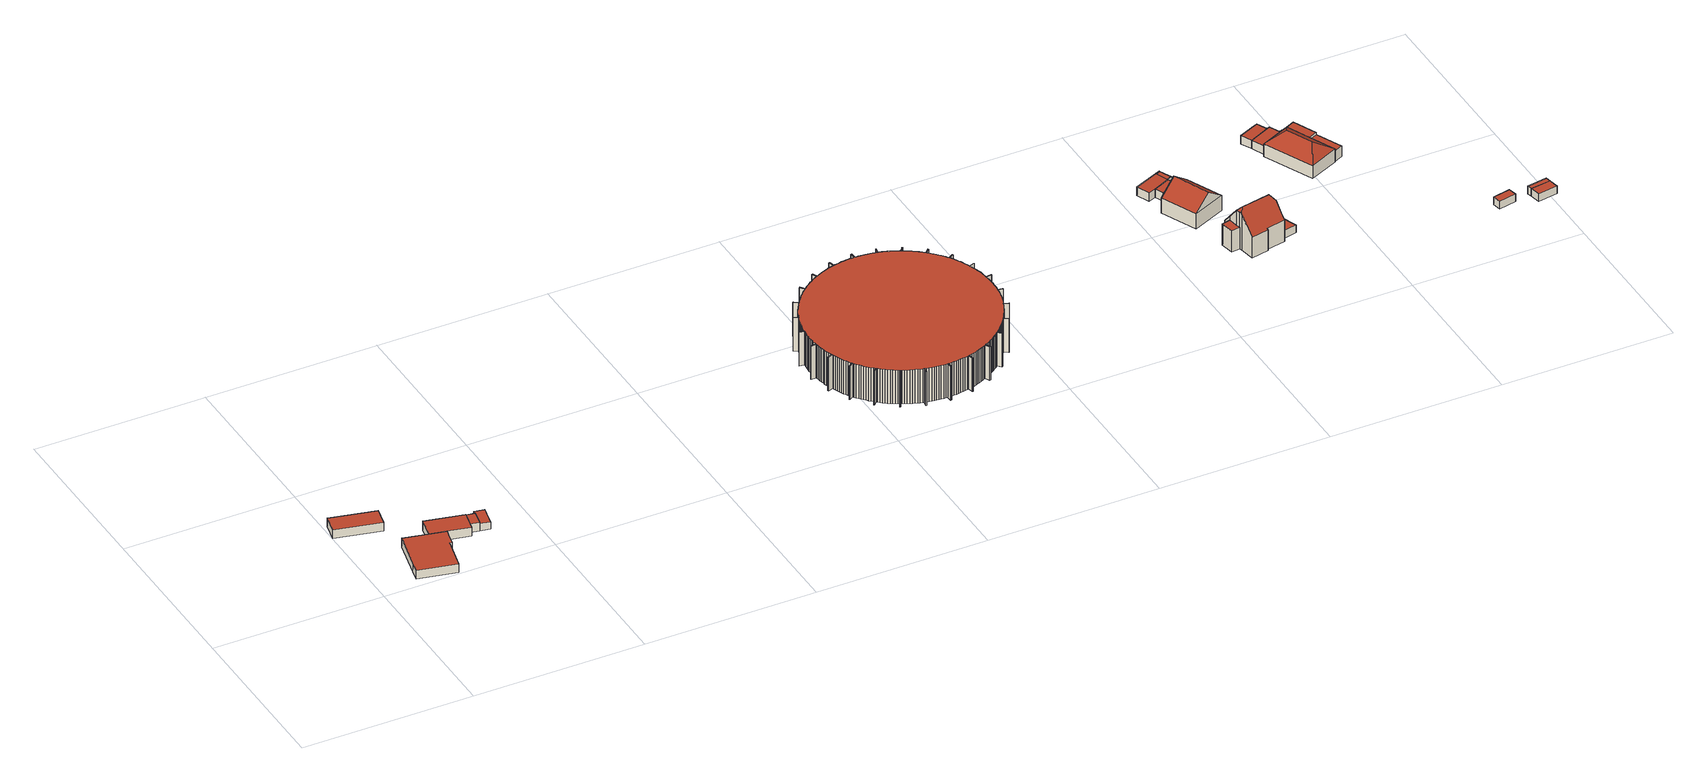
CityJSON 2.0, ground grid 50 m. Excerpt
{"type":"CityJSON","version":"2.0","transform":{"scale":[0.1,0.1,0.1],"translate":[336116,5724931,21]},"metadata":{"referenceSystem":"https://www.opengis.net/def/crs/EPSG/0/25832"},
"CityObjects":{
"building1":{"type":"Building","attributes":{"Geometrietyp2DReferenz":"3000","Gemeindeschluessel":"05170048","function":"51009_1610","roofType":"1000","measuredHeight":2.74},"geometry":[{"type":"Solid","lod":"2","boundaries":[[[[0,1,2,3]],[[4,5,1,0]],[[6,7,5,4]],[[3,2,7,6]],[[4,0,3,6]],[[1,5,7,2]]]],"semantics":{"surfaces":[{"type":"WallSurface"},{"type":"RoofSurface"},{"type":"GroundSurface"}],"values":[[0,0,0,0,1,2]]}}]},
"building2":{"type":"Building","attributes":{"Geometrietyp2DReferenz":"3000","Gemeindeschluessel":"05170048","function":"31001_3210","roofType":"1000","measuredHeight":2.78},"address":[{"country":"Germany","locality":"Wesel","thoroughfareNumber":"9","thoroughfareName":"An de Tent"}],"geometry":[{"type":"Solid","lod":"2","boundaries":[[[[8,9,10,11]],[[12,13,9,8]],[[14,15,13,12]],[[16,17,15,14]],[[18,19,17,16]],[[20,21,19,18]],[[22,23,21,20]],[[24,25,23,22]],[[11,10,25,24]],[[22,20,18,16,14,12,8,11,24]],[[9,13,15,17,19,21,23,25,10]]]],"semantics":{"surfaces":[{"type":"WallSurface"},{"type":"RoofSurface"},{"type":"GroundSurface"}],"values":[[0,0,0,0,0,0,0,0,0,1,2]]}}]},
"building3":{"type":"Building","attributes":{"Geometrietyp2DReferenz":"3000","Gemeindeschluessel":"05170048","function":"31001_2463","roofType":"1000","measuredHeight":2.78},"address":[{"country":"Germany","locality":"Wesel","thoroughfareNumber":"9","thoroughfareName":"An de Tent"}],"geometry":[{"type":"Solid","lod":"2","boundaries":[[[[26,27,28,29]],[[30,31,27,26]],[[14,15,31,30]],[[12,13,15,14]],[[29,28,13,12]],[[14,30,26,29,12]],[[27,31,15,13,28]]]],"semantics":{"surfaces":[{"type":"WallSurface"},{"type":"RoofSurface"},{"type":"GroundSurface"}],"values":[[0,0,0,0,0,1,2]]}}]},
"building4":{"type":"Building","attributes":{"Geometrietyp2DReferenz":"3000","Gemeindeschluessel":"05170048","function":"51009_1610","roofType":"1000","measuredHeight":2.65},"geometry":[{"type":"Solid","lod":"2","boundaries":[[[[32,33,34,35]],[[36,37,33,32]],[[38,27,37,36]],[[35,34,27,38]],[[36,32,35,38]],[[33,37,27,34]]]],"semantics":{"surfaces":[{"type":"WallSurface"},{"type":"RoofSurface"},{"type":"GroundSurface"}],"values":[[0,0,0,0,1,2]]}}]},
"building5":{"type":"Building","attributes":{"Geometrietyp2DReferenz":"3000","Gemeindeschluessel":"05170048","function":"31001_2463","roofType":"1000","measuredHeight":2.32},"address":[{"country":"Germany","locality":"Wesel","thoroughfareNumber":"9","thoroughfareName":"An de Tent"}],"geometry":[{"type":"Solid","lod":"2","boundaries":[[[[39,40,33,41]],[[42,43,40,39]],[[44,45,43,42]],[[46,47,45,44]],[[41,33,47,46]],[[44,42,39,41,46]],[[40,43,45,47,33]]]],"semantics":{"surfaces":[{"type":"WallSurface"},{"type":"RoofSurface"},{"type":"GroundSurface"}],"values":[[0,0,0,0,0,1,2]]}}]},
"building6":{"type":"Building","attributes":{"Geometrietyp2DReferenz":"3000","Gemeindeschluessel":"05170048","function":"31001_3211","roofType":"1000","measuredHeight":10.65},"address":[{"country":"Germany","locality":"Wesel","thoroughfareNumber":"11","thoroughfareName":"An de Tent"}],"geometry":[{"type":"Solid","lod":"2","boundaries":[[[[48,49,50,51]],[[52,53,49,48]],[[54,55,53,52]],[[56,57,55,54]],[[58,59,57,56]],[[60,61,59,58]],[[62,63,61,60]],[[64,65,63,62]],[[66,67,65,64]],[[68,69,67,66]],[[70,71,69,68]],[[72,73,71,70]],[[74,75,73,72]],[[76,77,75,74]],[[78,79,77,76]],[[80,81,79,78]],[[82,83,81,80]],[[84,85,83,82]],[[86,87,85,84]],[[88,89,87,86]],[[90,91,89,88]],[[92,93,91,90]],[[94,95,93,92]],[[96,97,95,94]],[[98,99,97,96]],[[100,101,99,98]],[[102,103,101,100]],[[104,105,103,102]],[[106,107,105,104]],[[108,109,107,106]],[[110,111,109,108]],[[112,113,111,110]],[[114,115,113,112]],[[116,117,115,114]],[[118,119,117,116]],[[120,121,119,118]],[[122,123,121,120]],[[124,125,123,122]],[[126,127,125,124]],[[128,129,127,126]],[[130,131,129,128]],[[132,133,131,130]],[[134,135,133,132]],[[136,137,135,134]],[[138,139,137,136]],[[140,141,139,138]],[[142,143,141,140]],[[144,145,143,142]],[[146,147,145,144]],[[148,149,147,146]],[[150,151,149,148]],[[152,153,151,150]],[[154,155,153,152]],[[156,157,155,154]],[[158,159,157,156]],[[160,161,159,158]],[[162,163,161,160]],[[164,165,163,162]],[[166,167,165,164]],[[168,169,167,166]],[[170,171,169,168]],[[172,173,171,170]],[[174,175,173,172]],[[176,177,175,174]],[[178,179,177,176]],[[180,181,179,178]],[[182,183,181,180]],[[184,185,183,182]],[[186,187,185,184]],[[188,189,187,186]],[[190,191,189,188]],[[192,193,191,190]],[[194,195,193,192]],[[196,197,195,194]],[[198,199,197,196]],[[200,201,199,198]],[[202,203,201,200]],[[204,205,203,202]],[[206,207,205,204]],[[208,209,207,206]],[[210,211,209,208]],[[212,213,211,210]],[[214,215,213,212]],[[216,217,215,214]],[[218,219,217,216]],[[220,221,219,218]],[[222,223,221,220]],[[224,225,223,222]],[[226,227,225,224]],[[228,229,227,226]],[[230,231,229,228]],[[232,233,231,230]],[[234,235,233,232]],[[236,237,235,234]],[[238,239,237,236]],[[240,241,239,238]],[[242,243,241,240]],[[244,245,243,242]],[[246,247,245,244]],[[248,249,247,246]],[[250,251,249,248]],[[252,253,251,250]],[[254,255,253,252]],[[256,257,255,254]],[[258,259,257,256]],[[260,261,259,258]],[[262,263,261,260]],[[264,265,263,262]],[[266,267,265,264]],[[268,269,267,266]],[[270,271,269,268]],[[272,273,271,270]],[[274,275,273,272]],[[276,277,275,274]],[[278,279,277,276]],[[280,281,279,278]],[[282,283,281,280]],[[284,285,283,282]],[[286,287,285,284]],[[288,289,287,286]],[[290,291,289,288]],[[292,293,291,290]],[[294,295,293,292]],[[296,297,295,294]],[[298,299,297,296]],[[300,301,299,298]],[[302,303,301,300]],[[304,305,303,302]],[[306,307,305,304]],[[308,309,307,306]],[[310,311,309,308]],[[312,313,311,310]],[[314,315,313,312]],[[316,317,315,314]],[[318,319,317,316]],[[320,321,319,318]],[[322,323,321,320]],[[324,325,323,322]],[[326,327,325,324]],[[328,329,327,326]],[[330,331,329,328]],[[332,333,331,330]],[[334,335,333,332]],[[336,337,335,334]],[[338,339,337,336]],[[340,341,339,338]],[[342,343,341,340]],[[344,345,343,342]],[[346,347,345,344]],[[348,349,347,346]],[[350,351,349,348]],[[352,353,351,350]],[[354,355,353,352]],[[356,357,355,354]],[[358,359,357,356]],[[360,361,359,358]],[[362,363,361,360]],[[364,365,363,362]],[[366,367,365,364]],[[368,369,367,366]],[[370,371,369,368]],[[372,373,371,370]],[[374,375,373,372]],[[376,377,375,374]],[[378,379,377,376]],[[380,381,379,378]],[[382,383,381,380]],[[384,385,383,382]],[[386,387,385,384]],[[388,389,387,386]],[[390,391,389,388]],[[392,393,391,390]],[[394,395,393,392]],[[396,397,395,394]],[[398,399,397,396]],[[400,401,399,398]],[[402,403,401,400]],[[404,405,403,402]],[[406,407,405,404]],[[408,409,407,406]],[[410,411,409,408]],[[412,413,411,410]],[[414,415,413,412]],[[416,417,415,414]],[[418,419,417,416]],[[420,421,419,418]],[[422,423,421,420]],[[424,425,423,422]],[[426,427,425,424]],[[428,429,427,426]],[[430,431,429,428]],[[432,433,431,430]],[[434,435,433,432]],[[436,437,435,434]],[[438,439,437,436]],[[440,441,439,438]],[[442,443,441,440]],[[444,445,443,442]],[[446,447,445,444]],[[448,449,447,446]],[[450,451,449,448]],[[452,453,451,450]],[[454,455,453,452]],[[456,457,455,454]],[[458,459,457,456]],[[460,461,459,458]],[[462,463,461,460]],[[464,465,463,462]],[[466,467,465,464]],[[468,469,467,466]],[[470,471,469,468]],[[472,473,471,470]],[[474,475,473,472]],[[476,477,475,474]],[[478,479,477,476]],[[480,481,479,478]],[[482,483,481,480]],[[484,485,483,482]],[[486,487,485,484]],[[488,489,487,486]],[[490,491,489,488]],[[492,493,491,490]],[[494,495,493,492]],[[496,497,495,494]],[[498,499,497,496]],[[500,501,499,498]],[[502,503,501,500]],[[504,505,503,502]],[[506,507,505,504]],[[508,509,507,506]],[[510,511,509,508]],[[512,513,511,510]],[[514,515,513,512]],[[516,517,515,514]],[[518,519,517,516]],[[520,521,519,518]],[[522,523,521,520]],[[524,525,523,522]],[[526,527,525,524]],[[528,529,527,526]],[[530,531,529,528]],[[532,533,531,530]],[[534,535,533,532]],[[536,537,535,534]],[[538,539,537,536]],[[540,541,539,538]],[[542,543,541,540]],[[544,545,543,542]],[[546,547,545,544]],[[548,549,547,546]],[[550,551,549,548]],[[552,553,551,550]],[[554,555,553,552]],[[556,557,555,554]],[[558,559,557,556]],[[560,561,559,558]],[[562,563,561,560]],[[564,565,563,562]],[[566,567,565,564]],[[568,569,567,566]],[[570,571,569,568]],[[572,573,571,570]],[[574,575,573,572]],[[576,577,575,574]],[[578,579,577,576]],[[580,581,579,578]],[[582,583,581,580]],[[584,585,583,582]],[[586,587,585,584]],[[588,589,587,586]],[[590,591,589,588]],[[592,593,591,590]],[[594,595,593,592]],[[596,597,595,594]],[[598,599,597,596]],[[600,601,599,598]],[[602,603,601,600]],[[604,605,603,602]],[[606,607,605,604]],[[608,609,607,606]],[[610,611,609,608]],[[612,613,611,610]],[[614,615,613,612]],[[616,617,615,614]],[[618,619,617,616]],[[620,621,619,618]],[[622,623,621,620]],[[624,625,623,622]],[[626,627,625,624]],[[628,629,627,626]],[[630,631,629,628]],[[632,633,631,630]],[[634,635,633,632]],[[636,637,635,634]],[[638,639,637,636]],[[640,641,639,638]],[[642,643,641,640]],[[644,645,643,642]],[[646,647,645,644]],[[648,649,647,646]],[[650,651,649,648]],[[652,653,651,650]],[[654,655,653,652]],[[656,657,655,654]],[[658,659,657,656]],[[660,661,659,658]],[[662,663,661,660]],[[664,665,663,662]],[[666,667,665,664]],[[668,669,667,666]],[[670,671,669,668]],[[672,673,671,670]],[[674,675,673,672]],[[676,677,675,674]],[[678,679,677,676]],[[680,681,679,678]],[[682,683,681,680]],[[684,685,683,682]],[[686,687,685,684]],[[688,689,687,686]],[[690,691,689,688]],[[692,693,691,690]],[[694,695,693,692]],[[696,697,695,694]],[[698,699,697,696]],[[700,701,699,698]],[[702,703,701,700]],[[704,705,703,702]],[[706,707,705,704]],[[708,709,707,706]],[[710,711,709,708]],[[712,713,711,710]],[[714,715,713,712]],[[716,717,715,714]],[[718,719,717,716]],[[720,721,719,718]],[[722,723,721,720]],[[51,50,723,722]],[[720,718,716,714,712,710,708,706,704,702,700,698,696,694,692,690,688,686,684,682,680,678,676,674,672,670,668,666,664,662,660,658,656,654,652,650,648,646,644,642,640,638,636,634,632,630,628,626,624,622,620,618,616,614,612,610,608,606,604,602,600,598,596,594,592,590,588,586,584,582,580,578,576,574,572,570,568,566,564,562,560,558,556,554,552,550,548,546,544,542,540,538,536,534,532,530,528,526,524,522,520,518,516,514,512,510,508,506,504,502,500,498,496,494,492,490,488,486,484,482,480,478,476,474,472,470,468,466,464,462,460,458,456,454,452,450,448,446,444,442,440,438,436,434,432,430,428,426,424,422,420,418,416,414,412,410,408,406,404,402,400,398,396,394,392,390,388,386,384,382,380,378,376,374,372,370,368,366,364,362,360,358,356,354,352,350,348,346,344,342,340,338,336,334,332,330,328,326,324,322,320,318,316,314,312,310,308,306,304,302,300,298,296,294,292,290,288,286,284,282,280,278,276,274,272,270,268,266,264,262,260,258,256,254,252,250,248,246,244,242,240,238,236,234,232,230,228,226,224,222,220,218,216,214,212,210,208,206,204,202,200,198,196,194,192,190,188,186,184,182,180,178,176,174,172,170,168,166,164,162,160,158,156,154,152,150,148,146,144,142,140,138,136,134,132,130,128,126,124,122,120,118,116,114,112,110,108,106,104,102,100,98,96,94,92,90,88,86,84,82,80,78,76,74,72,70,68,66,64,62,60,58,56,54,52,48,51,722]],[[49,53,55,57,59,61,63,65,67,69,71,73,75,77,79,81,83,85,87,89,91,93,95,97,99,101,103,105,107,109,111,113,115,117,119,121,123,125,127,129,131,133,135,137,139,141,143,145,147,149,151,153,155,157,159,161,163,165,167,169,171,173,175,177,179,181,183,185,187,189,191,193,195,197,199,201,203,205,207,209,211,213,215,217,219,221,223,225,227,229,231,233,235,237,239,241,243,245,247,249,251,253,255,257,259,261,263,265,267,269,271,273,275,277,279,281,283,285,287,289,291,293,295,297,299,301,303,305,307,309,311,313,315,317,319,321,323,325,327,329,331,333,335,337,339,341,343,345,347,349,351,353,355,357,359,361,363,365,367,369,371,373,375,377,379,381,383,385,387,389,391,393,395,397,399,401,403,405,407,409,411,413,415,417,419,421,423,425,427,429,431,433,435,437,439,441,443,445,447,449,451,453,455,457,459,461,463,465,467,469,471,473,475,477,479,481,483,485,487,489,491,493,495,497,499,501,503,505,507,509,511,513,515,517,519,521,523,525,527,529,531,533,535,537,539,541,543,545,547,549,551,553,555,557,559,561,563,565,567,569,571,573,575,577,579,581,583,585,587,589,591,593,595,597,599,601,603,605,607,609,611,613,615,617,619,621,623,625,627,629,631,633,635,637,639,641,643,645,647,649,651,653,655,657,659,661,663,665,667,669,671,673,675,677,679,681,683,685,687,689,691,693,695,697,699,701,703,705,707,709,711,713,715,717,719,721,723,50]]]],"semantics":{"surfaces":[{"type":"WallSurface"},{"type":"RoofSurface"},{"type":"GroundSurface"}],"values":[[0,0,0,0,0,0,0,0,0,0,0,0,0,0,0,0,0,0,0,0,0,0,0,0,0,0,0,0,0,0,0,0,0,0,0,0,0,0,0,0,0,0,0,0,0,0,0,0,0,0,0,0,0,0,0,0,0,0,0,0,0,0,0,0,0,0,0,0,0,0,0,0,0,0,0,0,0,0,0,0,0,0,0,0,0,0,0,0,0,0,0,0,0,0,0,0,0,0,0,0,0,0,0,0,0,0,0,0,0,0,0,0,0,0,0,0,0,0,0,0,0,0,0,0,0,0,0,0,0,0,0,0,0,0,0,0,0,0,0,0,0,0,0,0,0,0,0,0,0,0,0,0,0,0,0,0,0,0,0,0,0,0,0,0,0,0,0,0,0,0,0,0,0,0,0,0,0,0,0,0,0,0,0,0,0,0,0,0,0,0,0,0,0,0,0,0,0,0,0,0,0,0,0,0,0,0,0,0,0,0,0,0,0,0,0,0,0,0,0,0,0,0,0,0,0,0,0,0,0,0,0,0,0,0,0,0,0,0,0,0,0,0,0,0,0,0,0,0,0,0,0,0,0,0,0,0,0,0,0,0,0,0,0,0,0,0,0,0,0,0,0,0,0,0,0,0,0,0,0,0,0,0,0,0,0,0,0,0,0,0,0,0,0,0,0,0,0,0,0,0,0,0,0,0,0,0,0,0,0,0,0,0,0,0,0,0,0,0,0,0,0,0,0,0,0,0,0,0,0,0,0,0,0,0,0,0,0,0,1,2]]}}]},
"building7":{"type":"Building","attributes":{"Gemeindeschluessel":"05170048","Geometrietyp2DReferenz":"3000","function":"31001_2463"},"address":[{"country":"Germany","locality":"Wesel","thoroughfareNumber":"10","thoroughfareName":"Wiesenstraße"}],"children":["building7-1","building7-2"]},
"building7-1":{"type":"BuildingPart","attributes":{"roofType":"1000","measuredHeight":2.6},"parents":["building7"],"geometry":[{"type":"MultiSurface","lod":"2","boundaries":[[[724,725,726,727]],[[728,729,725,724]],[[730,731,729,728]],[[732,733,734,735]],[[736,737,733,732]],[[738,739,737,736]],[[740,741,739,738]],[[727,726,741,740]],[[738,736,732,735,742,743,730,728,724,727,740]],[[725,729,731,744,745,734,733,737,739,741,726]],[[746,747,744,731]],[[730,743,747,746]],[[747,748,745,744]],[[743,742,748,747]],[[748,749,734,745]],[[742,735,749,748]]],"semantics":{"surfaces":[{"type":"WallSurface"},{"type":"RoofSurface"},{"type":"GroundSurface"},{"type":"ClosureSurface"}],"values":[0,0,0,0,0,0,0,0,1,2,0,3,0,3,0,3]}}]},
"building7-2":{"type":"BuildingPart","attributes":{"roofType":"1000","measuredHeight":2.5},"address":[{"country":"Germany","locality":"Wesel","thoroughfareNumber":"10","thoroughfareName":"Wiesenstraße"}],"parents":["building7"],"geometry":[{"type":"Solid","lod":"2","boundaries":[[[[735,749,746,730]],[[743,742,735,730]],[[748,747,746,749]],[[742,748,749,735]],[[743,747,748,742]],[[730,746,747,743]]]],"semantics":{"surfaces":[{"type":"WallSurface"},{"type":"RoofSurface"},{"type":"GroundSurface"},{"type":"ClosureSurface"}],"values":[[0,1,2,3,3,3]]}}]},
"building8":{"type":"Building","attributes":{"Geometrietyp2DReferenz":"3000","Gemeindeschluessel":"05170048","function":"31001_2463","roofType":"1000","measuredHeight":2.6},"address":[{"country":"Germany","locality":"Wesel","thoroughfareNumber":"12","thoroughfareName":"Wiesenstraße"}],"geometry":[{"type":"Solid","lod":"2","boundaries":[[[[750,751,737,736]],[[752,753,751,750]],[[738,739,753,752]],[[736,737,739,738]],[[752,750,736,738]],[[751,753,739,737]]]],"semantics":{"surfaces":[{"type":"WallSurface"},{"type":"RoofSurface"},{"type":"GroundSurface"}],"values":[[0,0,0,0,1,2]]}}]},
"building9":{"type":"Building","attributes":{"Geometrietyp2DReferenz":"3000","Gemeindeschluessel":"05170048","function":"31001_1010","roofType":"3100","measuredHeight":8.75},"address":[{"country":"Germany","locality":"Wesel","thoroughfareNumber":"12","thoroughfareName":"Wiesenstraße"}],"geometry":[{"type":"Solid","lod":"2","boundaries":[[[[754,755,756,757]],[[758,759,755,754]],[[760,761,759,758]],[[757,756,761,760]],[[754,762,758]],[[760,763,757]],[[757,763,762,754]],[[758,762,763,760]],[[755,759,761,756]]]],"semantics":{"surfaces":[{"type":"WallSurface"},{"type":"RoofSurface"},{"type":"GroundSurface"}],"values":[[0,0,0,0,0,0,1,1,2]]}}]},
"building10":{"type":"Building","attributes":{"Gemeindeschluessel":"05170048","Geometrietyp2DReferenz":"3000","function":"31001_1010"},"address":[{"country":"Germany","locality":"Wesel","thoroughfareNumber":"14","thoroughfareName":"Wiesenstraße"}],"children":["building10-1","building10-2"]},
"building10-1":{"type":"BuildingPart","attributes":{"roofType":"3300","measuredHeight":12.81},"parents":["building10"],"geometry":[{"type":"MultiSurface","lod":"2","boundaries":[[[764,765,766,767]],[[768,765,764]],[[769,770,771,772]],[[773,774,770,769]],[[775,776,774,773]],[[777,778,776,775]],[[779,780,778,777]],[[781,782,780,779]],[[783,784,782,781]],[[785,786,784,783]],[[787,788,786,785]],[[789,790,788,787]],[[791,792,790,789]],[[793,794,792,791]],[[767,766,794,793]],[[795,781,779,777,775,773,769,772,796,797]],[[796,768,764,767,797]],[[797,767,793,791,789,787,785,783,795]],[[783,781,795]],[[765,798,771,770,774,776,778,780,782,784,786,788,790,792,794,766]],[[768,796,799,800]],[[800,799,798,765]],[[796,772,801,799]],[[798,799,801,771]]],"semantics":{"surfaces":[{"type":"WallSurface"},{"type":"RoofSurface"},{"type":"GroundSurface"},{"type":"ClosureSurface"}],"values":[0,0,0,0,0,0,0,0,0,0,0,0,0,0,0,1,1,1,1,2,0,3,0,3]}}]},
"building10-2":{"type":"BuildingPart","attributes":{"roofType":"1000","measuredHeight":6.87},"parents":["building10"],"geometry":[{"type":"MultiSurface","lod":"2","boundaries":[[[801,771,802,803]],[[804,805,765,800]],[[803,802,805,804]],[[800,801,803,804]],[[771,765,805,802]],[[799,800,765,798]],[[801,799,798,771]]],"semantics":{"surfaces":[{"type":"WallSurface"},{"type":"RoofSurface"},{"type":"GroundSurface"},{"type":"ClosureSurface"}],"values":[0,0,0,1,2,3,3]}}]},
"building11":{"type":"Building","attributes":{"Geometrietyp2DReferenz":"3000","Gemeindeschluessel":"05170048","function":"31001_2463","roofType":"1000","measuredHeight":2.4},"address":[{"country":"Germany","locality":"Wesel","thoroughfareNumber":"14","thoroughfareName":"Wiesenstraße"}],"geometry":[{"type":"Solid","lod":"2","boundaries":[[[[806,807,808,809]],[[810,811,807,806]],[[812,813,811,810]],[[814,815,813,812]],[[816,817,815,814]],[[809,808,817,816]],[[814,812,810,806,809,816]],[[807,811,813,815,817,808]]]],"semantics":{"surfaces":[{"type":"WallSurface"},{"type":"RoofSurface"},{"type":"GroundSurface"}],"values":[[0,0,0,0,0,0,1,2]]}}]},
"building12":{"type":"Building","attributes":{"Geometrietyp2DReferenz":"3000","Gemeindeschluessel":"05170048","function":"31001_2463","roofType":"1000","measuredHeight":2.53},"address":[{"country":"Germany","locality":"Wesel","thoroughfareNumber":"15","thoroughfareName":"Wiesenstraße"}],"geometry":[{"type":"Solid","lod":"2","boundaries":[[[[818,819,820,821]],[[822,823,819,818]],[[824,825,823,822]],[[826,827,825,824]],[[821,820,827,826]],[[824,822,818,821,826]],[[819,823,825,827,820]]]],"semantics":{"surfaces":[{"type":"WallSurface"},{"type":"RoofSurface"},{"type":"GroundSurface"}],"values":[[0,0,0,0,0,1,2]]}}]},
"building13":{"type":"Building","attributes":{"Geometrietyp2DReferenz":"3000","Gemeindeschluessel":"05170048","function":"31001_2463","roofType":"1000","measuredHeight":2.54},"address":[{"country":"Germany","locality":"Wesel","thoroughfareNumber":"15","thoroughfareName":"Wiesenstraße"}],"geometry":[{"type":"Solid","lod":"2","boundaries":[[[[828,829,823,822]],[[830,831,829,828]],[[832,833,831,830]],[[834,835,833,832]],[[836,837,835,834]],[[824,825,837,836]],[[822,823,825,824]],[[836,834,832,830,828,822,824]],[[829,831,833,835,837,825,823]]]],"semantics":{"surfaces":[{"type":"WallSurface"},{"type":"RoofSurface"},{"type":"GroundSurface"}],"values":[[0,0,0,0,0,0,0,1,2]]}}]},
"building14":{"type":"Building","attributes":{"Gemeindeschluessel":"05170048","Geometrietyp2DReferenz":"3000","function":"31001_1010"},"address":[{"country":"Germany","locality":"Wesel","thoroughfareNumber":"15","thoroughfareName":"Wiesenstraße"}],"children":["building14-1","building14-2"]},
"building14-1":{"type":"BuildingPart","attributes":{"roofType":"3200","measuredHeight":7.32},"parents":["building14"],"geometry":[{"type":"Solid","lod":"2","boundaries":[[[[838,839,840,841]],[[842,843,839,838]],[[844,845,843,842]],[[846,847,845,844]],[[848,849,850,851]],[[841,840,849,848]],[[852,838,841,853]],[[841,848,853]],[[853,848,851,846,852]],[[846,844,842,838,852]],[[839,843,845,847,850,849,840]],[[851,850,847,846]]]],"semantics":{"surfaces":[{"type":"WallSurface"},{"type":"RoofSurface"},{"type":"GroundSurface"},{"type":"ClosureSurface"}],"values":[[0,0,0,0,0,0,1,1,1,1,2,3]]}}]},
"building14-2":{"type":"BuildingPart","attributes":{"roofType":"1000","measuredHeight":4.09},"parents":["building14"],"geometry":[{"type":"Solid","lod":"2","boundaries":[[[[854,855,847,846]],[[856,857,855,854]],[[851,850,857,856]],[[856,854,846,851]],[[855,857,850,847]],[[846,847,850,851]]]],"semantics":{"surfaces":[{"type":"WallSurface"},{"type":"RoofSurface"},{"type":"GroundSurface"},{"type":"ClosureSurface"}],"values":[[0,0,0,1,2,3]]}}]},
"building15":{"type":"Building","attributes":{"Geometrietyp2DReferenz":"3000","Gemeindeschluessel":"05170048","function":"51009_1610","roofType":"1000","measuredHeight":3.26},"geometry":[{"type":"Solid","lod":"2","boundaries":[[[[858,859,860,861]],[[862,863,859,858]],[[864,865,863,862]],[[861,860,865,864]],[[862,858,861,864]],[[859,863,865,860]]]],"semantics":{"surfaces":[{"type":"WallSurface"},{"type":"RoofSurface"},{"type":"GroundSurface"}],"values":[[0,0,0,0,1,2]]}}]},
"building16":{"type":"Building","attributes":{"Geometrietyp2DReferenz":"3000","Gemeindeschluessel":"05170048","function":"31001_2523","roofType":"1000","measuredHeight":2.41},"geometry":[{"type":"Solid","lod":"2","boundaries":[[[[866,867,868,869]],[[870,871,867,866]],[[872,873,871,870]],[[869,868,873,872]],[[870,866,869,872]],[[867,871,873,868]]]],"semantics":{"surfaces":[{"type":"WallSurface"},{"type":"RoofSurface"},{"type":"GroundSurface"}],"values":[[0,0,0,0,1,2]]}}]},
"building17":{"type":"Building","attributes":{"Gemeindeschluessel":"05170048","Geometrietyp2DReferenz":"3000","function":"31001_3200"},"children":["building17-1","building17-2"]},
"building17-1":{"type":"BuildingPart","attributes":{"roofType":"1000","measuredHeight":2.41},"parents":["building17"],"geometry":[{"type":"Solid","lod":"2","boundaries":[[[[874,875,876,877]],[[878,879,875,874]],[[880,881,879,878]],[[874,877,880,878]],[[876,875,879,881]],[[880,877,876,881]]]],"semantics":{"surfaces":[{"type":"WallSurface"},{"type":"RoofSurface"},{"type":"GroundSurface"},{"type":"ClosureSurface"}],"values":[[0,0,0,1,2,3]]}}]},
"building17-2":{"type":"BuildingPart","attributes":{"roofType":"1000","measuredHeight":2.38},"parents":["building17"],"geometry":[{"type":"Solid","lod":"2","boundaries":[[[[877,876,882,883]],[[884,885,881,880]],[[883,882,885,884]],[[880,877,883,884]],[[876,881,885,882]],[[880,881,876,877]]]],"semantics":{"surfaces":[{"type":"WallSurface"},{"type":"RoofSurface"},{"type":"GroundSurface"},{"type":"ClosureSurface"}],"values":[[0,0,0,1,2,3]]}}]}
},
"vertices":[
[134,258,37],[134,258,10],[146,312,10],[146,312,37],[2,289,37],[2,289,10],[14,343,37],[14,343,10],
[143,175,37],[143,175,9],[118,64,9],[118,64,37],[214,159,37],[214,159,9],[262,148,37],[262,148,9],[257,130,37],[257,130,9],[250,97,37],[250,97,9],[243,98,37],[243,98,9],[221,5,37],[221,5,9],[110,31,37],[110,31,9],
[339,192,37],[339,192,9],[227,217,9],[227,217,37],[326,134,37],[326,134,9],
[355,145,36],[355,145,9],[364,187,9],[364,187,36],[330,151,36],[330,151,9],[339,192,36],
[367,201,32],[367,201,9],[355,145,32],[396,195,32],[396,195,9],[386,150,32],[386,150,9],[384,139,32],[384,139,9],
[1437,354,121],[1437,354,15],[1438,346,15],[1438,346,121],[1437,361,121],[1437,361,15],[1436,367,121],[1436,367,15],[1436,374,121],[1436,374,15],[1436,381,121],[1436,381,15],[1437,387,121],[1437,387,15],[1437,394,121],[1437,394,15],[1438,402,121],[1438,402,15],[1438,405,121],[1438,405,15],[1423,407,121],[1423,407,15],[1424,409,121],[1424,409,15],[1439,408,121],[1439,408,15],[1439,411,121],[1439,411,15],[1440,418,121],[1440,418,15],[1442,425,121],[1442,425,15],[1443,431,121],[1443,431,15],[1444,438,121],[1444,438,15],[1446,444,121],[1446,444,15],[1448,451,121],[1448,451,15],[1450,457,121],[1450,457,15],[1452,464,121],[1452,464,15],[1454,467,121],[1454,467,15],[1440,473,121],[1440,473,15],[1441,475,121],[1441,475,15],[1455,470,121],[1455,470,15],[1456,473,121],[1456,473,15],[1459,480,121],[1459,480,15],[1461,486,121],[1461,486,15],[1464,492,121],[1464,492,15],[1467,498,121],[1467,498,15],[1471,504,121],[1471,504,15],[1474,509,121],[1474,509,15],[1478,515,121],[1478,515,15],[1481,521,121],[1481,521,15],[1483,524,121],[1483,524,15],[1471,533,121],[1471,533,15],[1473,535,121],[1473,535,15],[1485,526,121],[1485,526,15],[1487,529,121],[1487,529,15],[1491,535,121],[1491,535,15],[1496,540,121],[1496,540,15],[1500,545,121],[1500,545,15],[1504,551,121],[1504,551,15],[1509,555,121],[1509,555,15],[1513,560,121],[1513,560,15],[1518,565,121],[1518,565,15],[1524,570,121],[1524,570,15],[1526,572,121],[1526,572,15],[1516,584,121],[1516,584,15],[1518,586,121],[1518,586,15],[1528,574,121],[1528,574,15],[1531,576,121],[1531,576,15],[1536,581,121],[1536,581,15],[1542,585,121],[1542,585,15],[1547,589,121],[1547,589,15],[1553,593,121],[1553,593,15],[1558,596,121],[1558,596,15],[1564,600,121],[1564,600,15],[1570,604,121],[1570,604,15],[1576,607,121],[1576,607,15],[1579,609,121],[1579,609,15],[1572,622,121],[1572,622,15],[1575,623,121],[1575,623,15],[1582,610,121],[1582,610,15],[1585,611,121],[1585,611,15],[1591,614,121],[1591,614,15],[1597,617,121],[1597,617,15],[1604,620,121],[1604,620,15],[1610,622,121],[1610,622,15],[1616,624,121],[1616,624,15],[1622,627,121],[1622,627,15],[1629,629,121],[1629,629,15],[1636,630,121],[1636,630,15],[1639,631,121],[1639,631,15],[1635,646,121],[1635,646,15],[1638,647,121],[1638,647,15],[1642,632,121],[1642,632,15],[1645,633,121],[1645,633,15],[1652,634,121],[1652,634,15],[1659,635,121],[1659,635,15],[1666,637,121],[1666,637,15],[1672,637,121],[1672,637,15],[1679,638,121],[1679,638,15],[1685,639,121],[1685,639,15],[1692,639,121],[1692,639,15],[1700,639,121],[1700,639,15],[1703,639,121],[1703,639,15],[1703,654,121],[1703,654,15],[1706,654,121],[1706,654,15],[1706,639,121],[1706,639,15],[1709,639,121],[1709,639,15],[1716,639,121],[1716,639,15],[1723,638,121],[1723,638,15],[1730,638,121],[1730,638,15],[1736,637,121],[1736,637,15],[1743,636,121],[1743,636,15],[1750,635,121],[1750,635,15],[1757,634,121],[1757,634,15],[1764,632,121],[1764,632,15],[1767,631,121],[1767,631,15],[1771,646,121],[1771,646,15],[1773,645,121],[1773,645,15],[1770,631,121],[1770,631,15],[1773,630,121],[1773,630,15],[1780,628,121],[1780,628,15],[1786,626,121],[1786,626,15],[1793,624,121],[1793,624,15],[1799,621,121],[1799,621,15],[1805,619,121],[1805,619,15],[1811,616,121],[1811,616,15],[1817,613,121],[1817,613,15],[1824,610,121],[1824,610,15],[1827,609,121],[1827,609,15],[1834,622,121],[1834,622,15],[1836,620,121],[1836,620,15],[1829,607,121],[1829,607,15],[1832,605,121],[1832,605,15],[1838,602,121],[1838,602,15],[1844,598,121],[1844,598,15],[1850,595,121],[1850,595,15],[1855,591,121],[1855,591,15],[1861,587,121],[1861,587,15],[1866,583,121],[1866,583,15],[1872,579,121],[1872,579,15],[1877,574,121],[1877,574,15],[1880,572,121],[1880,572,15],[1890,583,121],[1890,583,15],[1892,581,121],[1892,581,15],[1882,570,121],[1882,570,15],[1884,568,121],[1884,568,15],[1889,563,121],[1889,563,15],[1894,558,121],[1894,558,15],[1899,553,121],[1899,553,15],[1903,548,121],[1903,548,15],[1908,543,121],[1908,543,15],[1912,538,121],[1912,538,15],[1916,533,121],[1916,533,15],[1920,527,121],[1920,527,15],[1922,524,121],[1922,524,15],[1935,533,121],[1935,533,15],[1937,530,121],[1937,530,15],[1924,522,121],[1924,522,15],[1926,519,121],[1926,519,15],[1930,513,121],[1930,513,15],[1933,507,121],[1933,507,15],[1936,501,121],[1936,501,15],[1940,495,121],[1940,495,15],[1943,489,121],[1943,489,15],[1945,483,121],[1945,483,15],[1948,477,121],[1948,477,15],[1951,470,121],[1951,470,15],[1952,467,121],[1952,467,15],[1966,472,121],[1966,472,15],[1967,470,121],[1967,470,15],[1953,465,121],[1953,465,15],[1954,461,121],[1954,461,15],[1957,454,121],[1957,454,15],[1959,448,121],[1959,448,15],[1960,441,121],[1960,441,15],[1962,435,121],[1962,435,15],[1964,429,121],[1964,429,15],[1965,422,121],[1965,422,15],[1966,415,121],[1966,415,15],[1967,408,121],[1967,408,15],[1968,405,121],[1968,405,15],[1983,407,121],[1983,407,15],[1983,404,121],[1983,404,15],[1968,402,121],[1968,402,15],[1968,399,121],[1968,399,15],[1969,392,121],[1969,392,15],[1969,385,121],[1969,385,15],[1969,378,121],[1969,378,15],[1970,371,121],[1970,371,15],[1969,365,121],[1969,365,15],[1969,358,121],[1969,358,15],[1969,351,121],[1969,351,15],[1968,344,121],[1968,344,15],[1968,341,121],[1968,341,15],[1982,339,121],[1982,339,15],[1982,336,121],[1982,336,15],[1967,338,121],[1967,338,15],[1967,334,121],[1967,334,15],[1966,327,121],[1966,327,15],[1965,320,121],[1965,320,15],[1963,314,121],[1963,314,15],[1962,307,121],[1962,307,15],[1960,301,121],[1960,301,15],[1958,295,121],[1958,295,15],[1956,288,121],[1956,288,15],[1953,281,121],[1953,281,15],[1952,278,121],[1952,278,15],[1966,273,121],[1966,273,15],[1965,270,121],[1965,270,15],[1951,275,121],[1951,275,15],[1950,273,121],[1950,273,15],[1947,266,121],[1947,266,15],[1944,260,121],[1944,260,15],[1941,253,121],[1941,253,15],[1938,248,121],[1938,248,15],[1935,242,121],[1935,242,15],[1931,236,121],[1931,236,15],[1928,230,121],[1928,230,15],[1924,224,121],[1924,224,15],[1922,221,121],[1922,221,15],[1935,212,121],[1935,212,15],[1933,210,121],[1933,210,15],[1920,219,121],[1920,219,15],[1919,216,121],[1919,216,15],[1914,210,121],[1914,210,15],[1910,205,121],[1910,205,15],[1906,200,121],[1906,200,15],[1901,195,121],[1901,195,15],[1897,190,121],[1897,190,15],[1892,185,121],[1892,185,15],[1887,180,121],[1887,180,15],[1882,175,121],[1882,175,15],[1880,173,121],[1880,173,15],[1890,162,121],[1890,162,15],[1887,160,121],[1887,160,15],[1877,171,121],[1877,171,15],[1875,169,121],[1875,169,15],[1870,165,121],[1870,165,15],[1864,160,121],[1864,160,15],[1859,156,121],[1859,156,15],[1853,152,121],[1853,152,15],[1847,149,121],[1847,149,15],[1842,145,121],[1842,145,15],[1836,141,121],[1836,141,15],[1829,138,121],[1829,138,15],[1827,137,121],[1827,137,15],[1834,123,121],[1834,123,15],[1831,122,121],[1831,122,15],[1824,135,121],[1824,135,15],[1821,134,121],[1821,134,15],[1815,131,121],[1815,131,15],[1809,128,121],[1809,128,15],[1802,125,121],[1802,125,15],[1796,123,121],[1796,123,15],[1790,120,121],[1790,120,15],[1783,118,121],[1783,118,15],[1776,116,121],[1776,116,15],[1770,114,121],[1770,114,15],[1767,114,121],[1767,114,15],[1770,99,121],[1770,99,15],[1767,99,121],[1767,99,15],[1764,113,121],[1764,113,15],[1761,112,121],[1761,112,15],[1754,111,121],[1754,111,15],[1747,110,121],[1747,110,15],[1740,109,121],[1740,109,15],[1733,108,121],[1733,108,15],[1727,107,121],[1727,107,15],[1720,107,121],[1720,107,15],[1713,106,121],[1713,106,15],[1706,106,121],[1706,106,15],[1703,106,121],[1703,106,15],[1703,91,121],[1703,91,15],[1700,91,121],[1700,91,15],[1700,106,121],[1700,106,15],[1696,106,121],[1696,106,15],[1689,106,121],[1689,106,15],[1682,107,121],[1682,107,15],[1676,107,121],[1676,107,15],[1669,108,121],[1669,108,15],[1663,109,121],[1663,109,15],[1656,110,121],[1656,110,15],[1649,112,121],[1649,112,15],[1642,113,121],[1642,113,15],[1639,114,121],[1639,114,15],[1635,99,121],[1635,99,15],[1632,100,121],[1632,100,15],[1636,115,121],[1636,115,15],[1633,115,121],[1633,115,15],[1626,117,121],[1626,117,15],[1620,119,121],[1620,119,15],[1613,122,121],[1613,122,15],[1607,124,121],[1607,124,15],[1601,126,121],[1601,126,15],[1594,129,121],[1594,129,15],[1588,132,121],[1588,132,15],[1582,135,121],[1582,135,15],[1579,137,121],[1579,137,15],[1572,123,121],[1572,123,15],[1569,125,121],[1569,125,15],[1576,138,121],[1576,138,15],[1573,140,121],[1573,140,15],[1567,143,121],[1567,143,15],[1561,147,121],[1561,147,15],[1556,150,121],[1556,150,15],[1550,154,121],[1550,154,15],[1545,158,121],[1545,158,15],[1539,162,121],[1539,162,15],[1534,166,121],[1534,166,15],[1529,171,121],[1529,171,15],[1526,173,121],[1526,173,15],[1516,162,121],[1516,162,15],[1514,164,121],[1514,164,15],[1524,175,121],[1524,175,15],[1521,178,121],[1521,178,15],[1516,182,121],[1516,182,15],[1511,187,121],[1511,187,15],[1507,192,121],[1507,192,15],[1502,197,121],[1502,197,15],[1498,202,121],[1498,202,15],[1494,207,121],[1494,207,15],[1489,213,121],[1489,213,15],[1485,218,121],[1485,218,15],[1483,221,121],[1483,221,15],[1471,213,121],[1471,213,15],[1469,215,121],[1469,215,15],[1482,224,121],[1482,224,15],[1480,226,121],[1480,226,15],[1476,232,121],[1476,232,15],[1473,238,121],[1473,238,15],[1469,244,121],[1469,244,15],[1466,250,121],[1466,250,15],[1463,256,121],[1463,256,15],[1460,262,121],[1460,262,15],[1458,269,121],[1458,269,15],[1455,275,121],[1455,275,15],[1454,278,121],[1454,278,15],[1440,273,121],[1440,273,15],[1439,276,121],[1439,276,15],[1453,281,121],[1453,281,15],[1452,284,121],[1452,284,15],[1449,291,121],[1449,291,15],[1447,297,121],[1447,297,15],[1445,304,121],[1445,304,15],[1444,310,121],[1444,310,15],[1442,317,121],[1442,317,15],[1441,323,121],[1441,323,15],[1440,330,121],[1440,330,15],[1439,337,121],[1439,337,15],[1438,340,121],[1438,340,15],[1423,339,121],[1423,339,15],[1423,342,121],[1423,342,15],[1438,343,121],[1438,343,15],
[2593,656,83],[2593,656,57],[2522,625,57],[2522,625,83],[2607,662,83],[2607,662,57],[2607,660,83],[2607,660,57],[2623,624,83],[2623,624,57],[2622,626,57],[2622,626,83],[2609,618,83],[2609,618,57],[2560,596,83],[2560,596,57],[2538,587,83],[2538,587,57],[2608,620,83],[2594,654,83],[2594,654,57],[2608,620,57],[2607,660,58],[2594,654,58],[2608,620,58],[2622,626,58],
[2620,593,83],[2620,593,57],[2571,571,83],[2571,571,57],
[2692,475,95],[2692,475,48],[2645,581,48],[2645,581,95],[2595,433,95],[2595,433,48],[2548,538,95],[2548,538,48],[2643,454,135],[2596,560,135],
[2659,311,157],[2659,311,41],[2660,303,41],[2660,303,156],[2659,311,156],[2647,373,95],[2647,373,41],[2651,352,41],[2651,352,121],[2693,382,95],[2693,382,41],[2695,370,109],[2695,370,41],[2754,381,109],[2754,381,41],[2757,382,109],[2757,382,41],[2764,347,152],[2764,347,41],[2769,320,152],[2769,320,41],[2774,294,120],[2774,294,41],[2776,286,109],[2776,286,41],[2719,275,109],[2719,275,41],[2720,271,105],[2720,271,41],[2668,261,105],[2668,261,41],[2754,331,169],[2656,323,157],[2667,315,169],[2656,323,41],[2656,323,109],[2659,311,109],[2651,352,109],
[2626,346,41],[2626,346,109],[2633,307,109],[2633,307,41],
[2781,404,68],[2781,404,44],[2752,392,44],[2752,392,68],[2819,304,68],[2819,304,44],[2774,294,68],[2774,294,44],[2757,382,68],[2757,382,44],[2754,381,68],[2754,381,44],
[2920,718,94],[2920,718,68],[2902,710,68],[2902,710,94],[2934,687,94],[2934,687,68],[2874,659,94],[2874,659,68],[2860,691,94],[2860,691,68],
[2943,691,94],[2943,691,68],[2957,660,94],[2957,660,68],[2965,664,94],[2965,664,68],[2970,653,94],[2970,653,68],[2893,618,94],[2893,618,68],
[2888,616,106],[2888,616,65],[2954,471,65],[2954,471,106],[2893,618,106],[2893,618,65],[2970,653,106],[2970,653,65],[2975,655,106],[2975,655,65],[3040,510,106],[3040,510,65],[3006,587,65],[3006,587,106],[2947,601,138],[2982,525,138],
[3000,667,106],[3000,667,65],[3031,598,106],[3031,598,65],
[3040,510,100],[3040,510,67],[3066,522,67],[3066,522,100],[3006,587,100],[3006,587,67],[3031,598,100],[3031,598,67],
[3383,158,73],[3383,158,49],[3378,183,49],[3378,183,73],[3332,148,73],[3332,148,49],[3327,173,73],[3327,173,49],
[3497,145,69],[3497,145,45],[3492,174,45],[3492,174,69],[3438,135,69],[3438,135,45],[3433,165,69],[3433,165,45],
[3489,189,45],[3489,189,69],[3430,179,69],[3430,179,45]
]}
